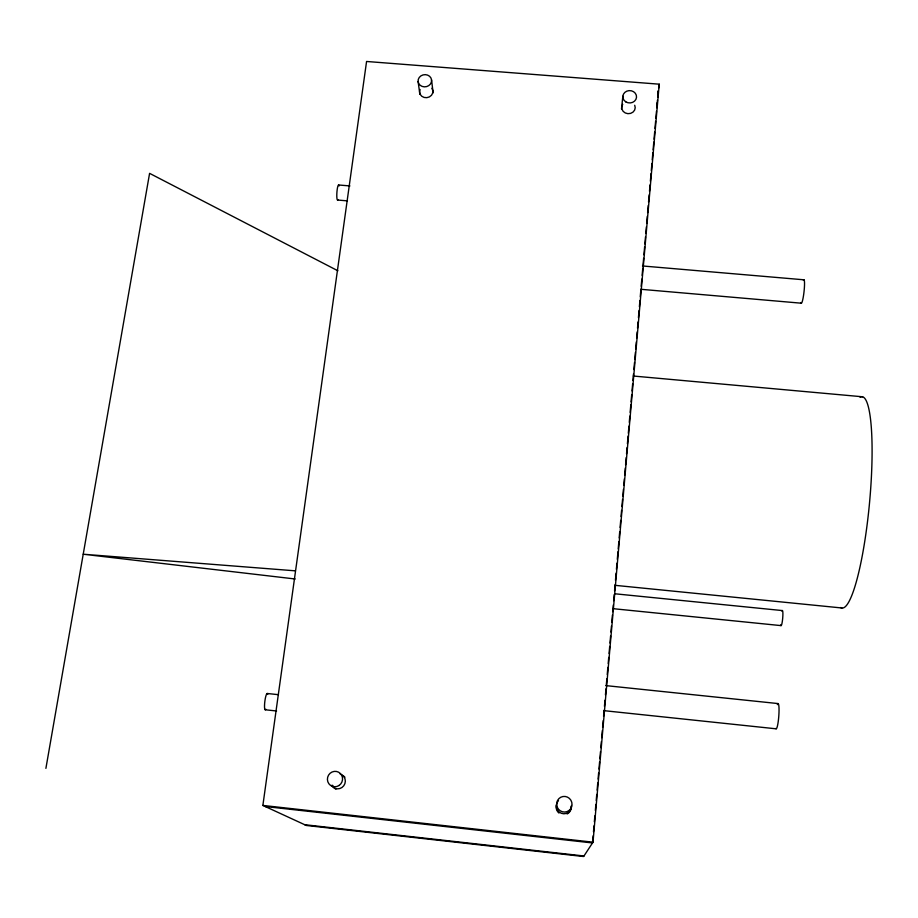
<?xml version="1.0" encoding="UTF-8"?>
<svg xmlns="http://www.w3.org/2000/svg" width="918" height="918" viewBox="0 0 918 918"><rect width="100%" height="100%" fill="white"/><g stroke="black" fill="none" stroke-linecap="round" stroke-linejoin="round"><path stroke-width="1.38" d="M593.131 835.816L592.5 842.953L265.21 806.509M593.476 831.777L594.003 825.821M594.348 821.885L594.875 815.827M595.346 810.468L595.874 804.409M596.218 800.485L596.746 794.414M597.125 790.134L597.744 782.997M598.088 779.084L598.616 773.002M598.961 769.089L599.58 761.951M599.867 758.727L600.487 751.59M600.831 747.688L601.359 741.606M601.703 737.705L602.323 730.567M602.61 727.331L603.206 720.573M603.574 716.292L604.113 710.199M604.446 706.309L604.985 700.205M605.444 694.892L605.983 688.787M606.316 684.908L606.855 678.792M607.234 674.512L607.854 667.375M608.198 663.496L608.726 657.38M609.07 653.513L609.69 646.375M609.977 643.105L610.596 635.967M610.94 632.112L611.468 625.984M611.813 622.117L612.432 614.98M612.719 611.709L613.304 604.996M613.683 600.716L614.222 594.577M614.555 590.733L615.094 584.582M615.473 580.302L616.093 573.165M616.426 569.321L616.965 563.17M617.298 559.337L617.963 551.752M618.216 548.895L618.835 541.758M619.168 537.937L619.707 531.774M620.086 527.483L620.706 520.345M621.038 516.524L621.578 510.362M621.922 506.541L622.542 499.403M622.829 496.087L623.414 489.42M623.792 485.14L624.332 478.955M624.665 475.145L625.284 468.019M625.583 464.68L626.202 457.543M626.535 453.744L627.074 447.548M627.407 443.761L628.073 436.13M628.325 433.273L628.945 426.136M629.278 422.349L629.817 416.152M630.15 412.366L630.815 404.723M631.068 401.877L631.699 394.74M632.02 390.965L632.651 383.827M632.938 380.465L633.523 373.844M633.89 369.552L634.522 362.426M634.774 359.569L635.394 352.432M635.692 349.058L636.312 341.921M636.644 338.168L637.184 331.926M637.517 328.174L638.056 321.931M638.435 317.651L639.054 310.514M639.387 306.773L639.926 300.53M640.259 296.789L640.925 289.101M641.177 286.255L641.808 279.118M642.13 275.377L642.749 268.251M643.002 265.394L643.633 258.256M643.931 254.848L644.62 246.839M644.872 243.993L645.503 236.855M645.802 233.436L646.375 226.872M646.674 223.441L647.293 216.304M647.615 212.597L648.246 205.46M648.544 202.029L649.164 194.891M649.496 191.196L650.036 184.908M650.369 181.202L651.034 173.479M651.287 170.633L651.918 163.496M652.239 159.801L652.859 152.663M653.111 149.818L653.788 142.083M654.041 139.226L654.66 132.089M654.982 128.405L655.601 121.279M655.854 118.422L656.473 111.285M656.783 107.819L657.46 100.051M657.69 97.377L658.275 90.698L657.655 94.944M593.005 842.173L659.239 84.181L366.569 61.472L262.869 805.43L306.382 825.477L583.619 856.528L593.005 842.173L262.869 805.43M621.497 109.013L622.84 96.229M658.665 88.094L659.239 84.181M656.806 105.559L657.231 102.724M45.9 768.377L149.588 173.353L337.893 270.787M295.378 570.835L83.217 554.22L295.206 578.994M338.604 184.988L349.942 185.929M337.549 200.032L347.463 200.87M642.497 265.968L803.95 279.795M641.648 289.365L801.368 303.204M633.282 376.024L862.587 396.783M615.244 585.351L841.875 607.98M614.67 593.762L782.388 610.573M613.27 608.691L781.069 625.617M605.708 685.597L778.131 703.578M604.17 710.681L776.146 728.812M267.161 693.48L278.464 694.685M265.164 709.763L276.57 710.991M304.707 824.708L583.974 855.978M418.103 81.518L419.859 94.279M431.563 79.958A6.77 6.093 -8.1 0 1 422.05 86.384A6.77 6.093 -8.1 0 1 420.892 75.896A6.77 6.093 -8.1 0 1 431.563 79.958L433.112 92.741M860.051 397.207A106.132 17.396 -84.6 0 1 869.575 502.307A106.132 17.396 -84.6 0 1 840.681 607.509M781.929 611.17A7.551 0.964 -85.1 0 1 782.687 618.342A7.551 0.964 -85.1 0 1 780.736 624.825M803.388 280.346A11.785 1.423 -83.7 0 1 804.03 291.683A11.785 1.423 -83.7 0 1 800.932 302.527M777.362 704.657A12.657 1.641 -85.6 0 1 778.866 715.099A12.657 1.641 -85.6 0 1 775.825 728.444M265.818 709.224A8.205 1.388 -83 0 1 264.877 701.145A8.205 1.388 -83 0 1 267.723 694.456M337.904 199.734A7.539 1.17 -86 0 1 336.963 191.655A7.539 1.17 -86 0 1 339.098 185.941M342.483 775.526A7.585 7.367 -64.6 0 1 344.916 777.202M335.954 789.193A7.585 7.367 -64.6 0 1 332.58 785.246M340.153 773.954A7.642 7.424 -64.3 0 1 343.734 785.808A7.642 7.424 -64.3 0 1 331.501 785.372M431.873 88.266A6.69 6.024 -8.1 0 1 426.813 97.664A6.69 6.024 -8.1 0 1 420.088 89.494M558.97 813.061A7.665 7.505 69.6 0 1 556.423 804.948M571.157 806.566A7.665 7.505 69.6 0 1 567.175 813.968M571.466 805.476A7.734 7.562 69.5 0 1 561.357 813.302A7.734 7.562 69.5 0 1 558.5 800.588M634.705 105.249A6.77 6.116 1.1 0 1 627.889 113.671A6.77 6.116 1.1 0 1 622.725 104.308M556.778 802.653A7.849 7.677 69.2 0 0 566.876 811.661A7.849 7.677 69.2 0 0 569.367 798.385A7.849 7.677 69.2 0 0 556.778 802.653M339.006 785.498A7.757 7.528 -63.7 0 0 338.524 772.153A7.757 7.528 -63.7 0 0 327.416 779.52A7.757 7.528 -63.7 0 0 339.006 785.498M625.778 101.841A6.862 6.185 1 0 0 636.518 97.308A6.862 6.185 1 0 0 626.753 91.18A6.862 6.185 1 0 0 625.778 101.841"/></g></svg>
